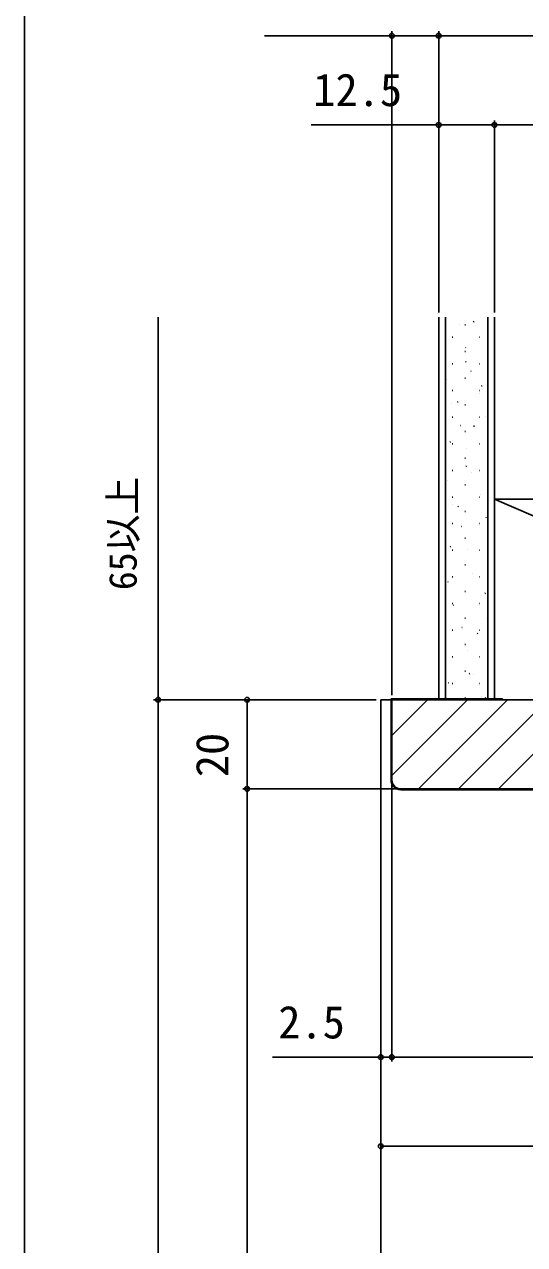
# Model space of a CAD drawing. Units: millimetres, scale not verified. Extents: x -438 to 438, y -652 to 649.
# Drawn here: x -437.5 to -325.2, y 209.6 to 483.4 of the extents above; entities that cross this region are included whole.
import ezdxf
from ezdxf.enums import TextEntityAlignment as Align

# ---------------------------------------------------------------- set-up
doc = ezdxf.new("R2010")
doc.units = ezdxf.units.MM
doc.header["$LTSCALE"] = 4
for name, color, linetype in [('0-4_YKK_12', 2, 'Continuous'), ('0-7_YKK_D', 6, 'Continuous'), ('0-8_YKK_ZWAK', 7, 'Continuous'), ('0-9_YSS_K', 3, 'Continuous'), ('0-A_YSS_KE', 3, 'Continuous')]:
    doc.layers.add(name, color=color, linetype=linetype)
doc.styles.add('ＭＳ ゴシック', font='')
doc.styles.get('ＭＳ ゴシック').set_extended_font_data('MS Gothic')

msp = doc.modelspace()

# ---------------------------------------------------------------- linework, layer by layer
at = {"layer": '0-4_YKK_12'}
for p, q in [((-357.5, 331.9), (-357.5, 158.099)), ((-352.5, 331.9), (-357.5, 331.9)), ((-332, 331.9), (-344.5, 331.9))]:
    msp.add_line(p, q, dxfattribs=at)
at = {"layer": '0-7_YKK_D'}
for p, q in [((-355, 332.9), (-355, 481.9)), ((-344.5, 418.77), (-344.5, 481.9)), ((-344.5, 418.77), (-344.5, 481.9)), ((-344.5, 480.9), (-214.5, 480.9)), ((-344.5, 418.77), (-344.5, 461.9)), ((-332, 418.77), (-332, 461.9)), ((-332, 418.77), (-332, 461.9)), ((-332, 460.9), (-227, 460.9)), ((-407.5, 331.9), (-407.5, 417.77)), ((-359.5, 331.9), (-408.5, 331.9)), ((-358.5, 331.9), (-408.5, 331.9)), ((-407.5, 331.9), (-407.5, -68.112)), ((-358.5, 331.9), (-388.5, 331.9)), ((-387.5, 331.9), (-387.5, 311.9)), ((-355, 312.9), (-355, 250.7)), ((-354, 311.9), (-388.5, 311.9)), ((-359.5, 311.887), (-388.5, 311.887)), ((-387.5, 311.887), (-387.5, -68.112)), ((-355, 262.398), (-355, 250.7)), ((-357.5, 252.923), (-357.5, 230.7)), ((-357.5, 252.923), (-357.5, 250.7)), ((-357.5, 251.7), (-381.773, 251.7)), ((-355, 251.7), (-357.5, 251.7)), ((-355, 251.7), (-204, 251.7)), ((-355, 251.7), (-352.875, 251.7)), ((-201.5, 231.7), (-357.5, 231.7))]:
    msp.add_line(p, q, dxfattribs=at)
for points in [[(-344.5, 480.9), (-355, 480.9), (-383.625, 480.9)], [(-332, 460.9), (-344.5, 460.9), (-373.125, 460.9)]]:
    msp.add_lwpolyline(points, dxfattribs=at)
for centre in [(-355, 480.9), (-344.5, 480.9), (-344.5, 480.9), (-344.5, 460.9), (-332, 460.9), (-332, 460.9), (-407.5, 331.9), (-407.5, 331.9), (-387.5, 331.9), (-387.5, 311.9), (-387.5, 311.887), (-357.5, 251.7), (-355, 251.7), (-355, 251.7), (-357.5, 231.7)]:
    msp.add_circle(centre, 0.531, dxfattribs=at)
at = {"layer": '0-8_YKK_ZWAK'}
msp.add_line((-437.5, 622.9), (-437.5, -652.1), dxfattribs=at)
at = {"layer": '0-9_YSS_K'}
for p, q in [((-343, 331.9), (-343, 417.77)), ((-336.72, 416.683), (-336.553, 416.793)), ((-333.5, 417.77), (-333.5, 331.9)), ((-332, 417.77), (-332, 331.9)), ((-339.734, 416.121), (-339.715, 416.128)), ((-338.592, 416.021), (-338.492, 416.021)), ((-341.442, 413.271), (-341.342, 413.271)), ((-338.442, 410.897), (-338.423, 410.904)), ((-335.362, 413.271), (-335.262, 413.271)), ((-338.592, 410.041), (-338.492, 410.041)), ((-341.442, 407.291), (-341.342, 407.291)), ((-338.489, 407.676), (-338.322, 407.787)), ((-337.244, 405.639), (-337.225, 405.646)), ((-335.362, 407.291), (-335.262, 407.291)), ((-342.73, 403.697), (-342.711, 403.703)), ((-338.592, 404.061), (-338.492, 404.061)), ((-341.442, 401.311), (-341.342, 401.311)), ((-335.362, 401.311), (-335.262, 401.311)), ((-335.292, 400.649), (-335.273, 400.655)), ((-334.879, 402.23), (-334.713, 402.34)), ((-341.532, 398.439), (-341.513, 398.446)), ((-340.258, 398.67), (-340.091, 398.78)), ((-338.592, 398.081), (-338.492, 398.081)), ((-341.442, 395.331), (-341.342, 395.331)), ((-335.362, 395.331), (-335.262, 395.331)), ((-334, 395.424), (-333.981, 395.431)), ((-339.58, 393.448), (-339.561, 393.455)), ((-338.592, 392.101), (-338.492, 392.101)), ((-336.648, 393.223), (-336.481, 393.334)), ((-342.027, 389.663), (-341.86, 389.774)), ((-341.442, 389.351), (-341.342, 389.351)), ((-335.362, 389.351), (-335.262, 389.351)), ((-338.592, 386.121), (-338.492, 386.121)), ((-338.288, 388.224), (-338.269, 388.23)), ((-341.442, 383.371), (-341.342, 383.371)), ((-338.417, 384.217), (-338.25, 384.327)), ((-335.362, 383.371), (-335.262, 383.371)), ((-342.577, 381.023), (-342.558, 381.03)), ((-337.09, 382.966), (-337.072, 382.973)), ((-338.592, 380.141), (-338.492, 380.141)), ((-335.139, 377.975), (-335.12, 377.982)), ((-341.442, 377.391), (-341.342, 377.391)), ((-341.379, 375.765), (-341.36, 375.772)), ((-340.186, 375.211), (-340.019, 375.321)), ((-335.362, 377.391), (-335.262, 377.391)), ((-332, 376.9), (-227, 376.9)), ((-332, 376.9), (-227, 331.9)), ((-338.592, 374.161), (-338.492, 374.161)), ((-333.847, 372.751), (-333.828, 372.758)), ((-341.442, 371.411), (-341.342, 371.411)), ((-339.427, 370.775), (-339.408, 370.781)), ((-335.362, 371.411), (-335.262, 371.411)), ((-338.592, 368.181), (-338.492, 368.181)), ((-341.955, 366.204), (-341.788, 366.315)), ((-341.442, 365.431), (-341.342, 365.431)), ((-338.135, 365.55), (-338.116, 365.557)), ((-335.362, 365.431), (-335.262, 365.431)), ((-338.592, 362.201), (-338.492, 362.201)), ((-341.442, 359.451), (-341.342, 359.451)), ((-336.937, 360.293), (-336.918, 360.299)), ((-335.362, 359.451), (-335.262, 359.451)), ((-342.423, 358.35), (-342.404, 358.357)), ((-338.592, 356.221), (-338.492, 356.221)), ((-341.442, 353.471), (-341.342, 353.471)), ((-335.362, 353.471), (-335.262, 353.471)), ((-334.985, 355.302), (-334.966, 355.309)), ((-334.118, 355.72), (-333.952, 355.83)), ((-341.226, 353.092), (-341.207, 353.099)), ((-339.274, 348.101), (-339.255, 348.108)), ((-338.592, 350.241), (-338.492, 350.241)), ((-333.693, 350.078), (-333.674, 350.084)), ((-341.442, 347.491), (-341.342, 347.491)), ((-335.887, 346.713), (-335.721, 346.824)), ((-335.362, 347.491), (-335.262, 347.491)), ((-338.592, 344.261), (-338.492, 344.261)), ((-337.982, 342.877), (-337.963, 342.884)), ((-341.442, 341.511), (-341.342, 341.511)), ((-335.362, 341.511), (-335.262, 341.511)), ((-338.592, 338.281), (-338.492, 338.281)), ((-337.656, 337.707), (-337.489, 337.817)), ((-336.784, 337.619), (-336.765, 337.626)), ((-342.27, 335.677), (-342.251, 335.683)), ((-341.442, 335.531), (-341.342, 335.531)), ((-335.362, 335.531), (-335.262, 335.531)), ((-355, 323.908), (-347.008, 331.9)), ((-355, 314.928), (-338.028, 331.9)), ((-349.048, 311.9), (-329.048, 331.9)), ((-344, 331.9), (-215, 331.9)), ((-340.067, 311.9), (-320.067, 331.9)), ((-338.592, 332.301), (-338.492, 332.301)), ((-334.832, 332.629), (-334.813, 332.635)), ((-334.046, 332.261), (-333.88, 332.371)), ((-331.087, 311.9), (-311.087, 331.9))]:
    msp.add_line(p, q, dxfattribs=at)
at = {"layer": '0-A_YSS_KE'}
for p, q in [((-344.5, 417.77), (-344.5, 331.9)), ((-332, 331.9), (-332, 417.77)), ((-355, 313.9), (-355, 331.9)), ((-330.2, 331.9), (-330.2, 332.1)), ((-206, 311.9), (-353, 311.9)), ((-353, 311.7), (-206, 311.7))]:
    msp.add_line(p, q, dxfattribs=at)
for points in [[(-330.2, 332.1), (-355.2, 332.1), (-355.2, 313.9)], [(-355, 331.9), (-204, 331.9), (-204, 313.9)]]:
    msp.add_lwpolyline(points, dxfattribs=at)
for radius, start, end in [(2.2, 180, 270), (2, 180.00001, 269.99999)]:
    msp.add_arc((-353, 313.9), radius, start, end, dxfattribs=at)

# ---------------------------------------------------------------- texts
at = {"layer": '0-7_YKK_D', "style": 'ＭＳ ゴシック'}
for s, p in [('12.5', (-372.659, 462.9)), ('2.5', (-380.511, 253.7))]:
    msp.add_text(s, height=7.331, dxfattribs=at).set_placement(p, align=Align.BOTTOM_LEFT)
for s, height, p in [('65以上', 6.232, (-410.418, 356.483)), ('20', 7.331, (-389.5, 314.514))]:
    msp.add_text(s, height=height, rotation=90, dxfattribs=at).set_placement(p, align=Align.BOTTOM_LEFT)

doc.saveas('drawing.dxf')
